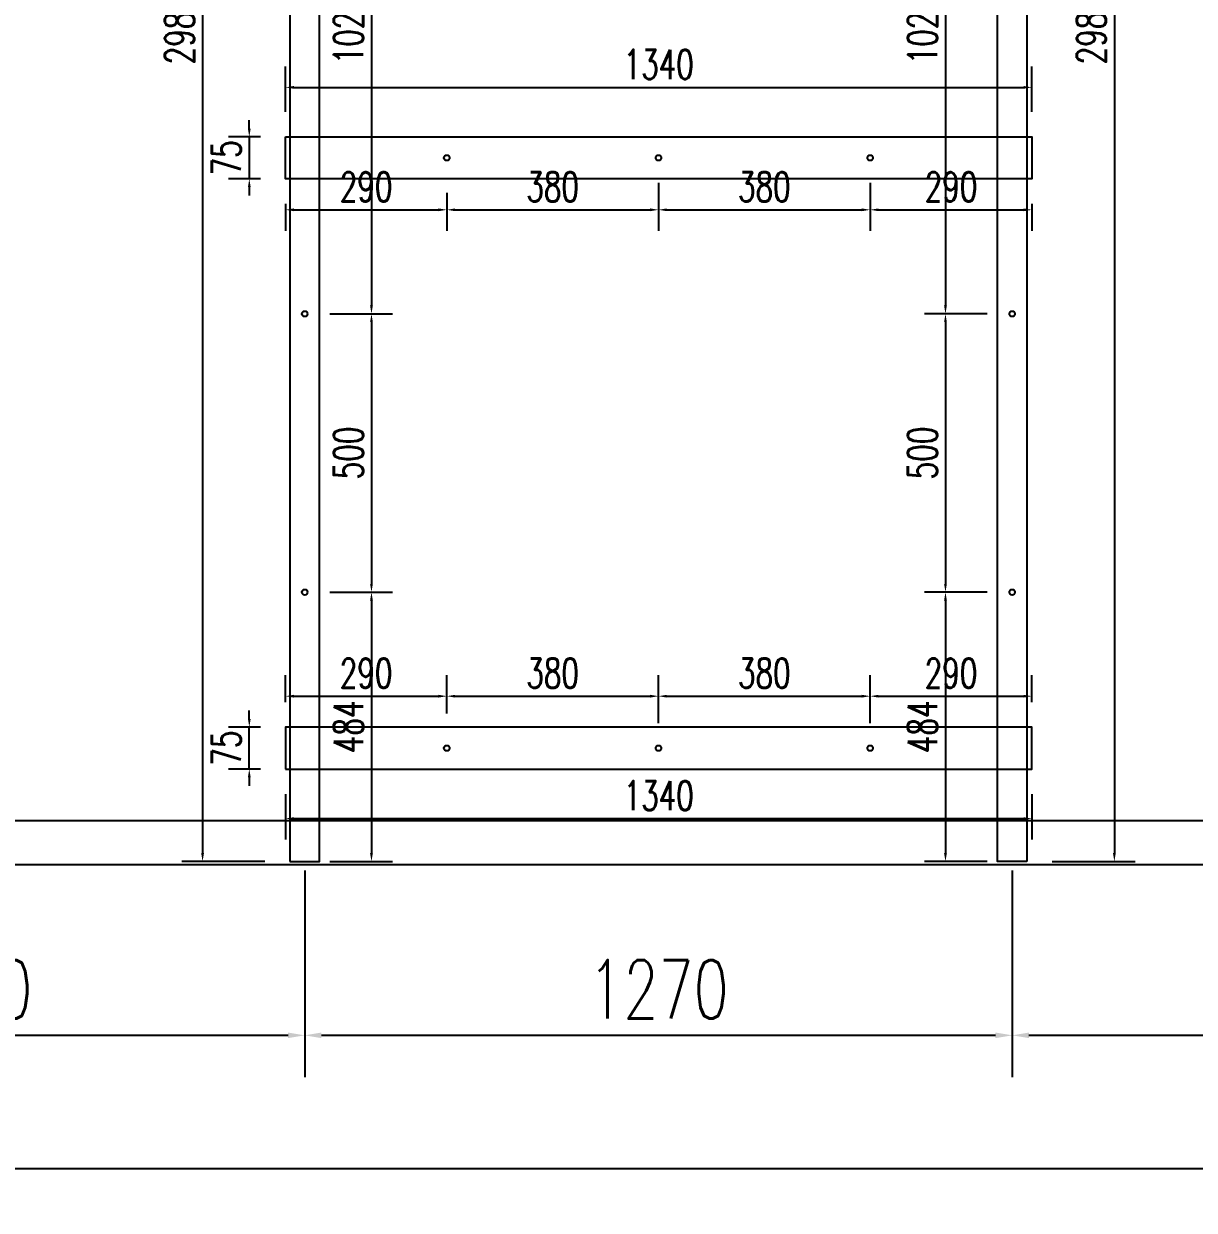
# Model space of a CAD drawing. Header units: millimetres. Extents: x 20612 to 158249, y -13511 to 156976.
# Drawn here: x 34044 to 36145, y 4858 to 6988 of the extents above; entities that cross this region are included whole.
import ezdxf

# ---------------------------------------------------------------- set-up
doc = ezdxf.new("R2010")
doc.units = ezdxf.units.MM
doc.header["$LTSCALE"] = 10
doc.layers.add('W-bridge approach引桥', color=4, linetype='Continuous')
doc.layers.add('W-STEEL_FRAME钢架', color=3, linetype='Continuous')
doc.styles.add('STANDARD_T3', font='simplex.shx', dxfattribs={"width": 0.7, "bigfont": 'hztxt.shx'})
doc.dimstyles.new('W&&15', dxfattribs={"dimtxt": 52.5, "dimasz": 15, "dimexe": 37.5, "dimexo": 45, "dimgap": 15, "dimtad": 1, "dimdec": 0, "dimzin": 0, "dimdsep": 46, "dimtxsty": 'STANDARD_T3', "dimcen": 0.09, "dimclrd": 1, "dimclre": 1, "dimclrt": 7, "dimazin": 2, "dimtfac": 1, "dimtdec": 0, "dimtix": 1, "dimtmove": 2, "dimatfit": 3, "dimfxl": 100, "dimtolj": 1, "dimtzin": 0, "dimarcsym": 0})
doc.dimstyles.new('W&&30', dxfattribs={"dimtxt": 105, "dimasz": 30, "dimexe": 75, "dimexo": 90, "dimgap": 30, "dimtad": 1, "dimdec": 0, "dimzin": 0, "dimdsep": 46, "dimtxsty": 'STANDARD_T3', "dimcen": 0.09, "dimclrd": 1, "dimclre": 1, "dimclrt": 7, "dimazin": 2, "dimtfac": 1, "dimtdec": 0, "dimtix": 1, "dimtmove": 2, "dimatfit": 3, "dimfxl": 100, "dimtolj": 1, "dimtzin": 0, "dimarcsym": 0})

# ---------------------------------------------------------------- blocks, each defined once
blk = doc.blocks.new('*D398')
at = {"color": 1, "lineweight": -2, "transparency": 16777216}
for p, q in [((33318.1, 5467.4), (33318.1, 5096.7)), ((34548.1, 5467.4), (34548.1, 5096.7)), ((33348.1, 5171.7), (34518.1, 5171.7))]:
    blk.add_line(p, q, dxfattribs=at)
at = {"color": 1, "transparency": 16777216}
for points in [[(33348.1, 5176.7), (33348.1, 5166.7), (33318.1, 5171.7)], [(34518.1, 5176.7), (34518.1, 5166.7), (34548.1, 5171.7)]]:
    blk.add_solid(points, dxfattribs=at)
at = {"layer": 'Defpoints', "color": 0, "transparency": 16777216}
for p in [(33318.1, 5557.4), (34548.1, 5557.4), (34548.1, 5171.7)]:
    blk.add_point(p, dxfattribs=at)
at = {"color": 7, "transparency": 16777216, "insert": (33933.1, 5254.2), "char_height": 105, "attachment_point": 5, "style": 'STANDARD_T3'}
blk.add_mtext('\\A1;1230', dxfattribs=at)
blk = doc.blocks.new('*D399')
at = {"color": 1, "lineweight": -2, "transparency": 16777216}
for p, q in [((34548.1, 5467.4), (34548.1, 5096.7)), ((35818.1, 5467.4), (35818.1, 5096.7)), ((34578.1, 5171.7), (35788.1, 5171.7))]:
    blk.add_line(p, q, dxfattribs=at)
at = {"color": 1, "transparency": 16777216}
for points in [[(34578.1, 5176.7), (34578.1, 5166.7), (34548.1, 5171.7)], [(35788.1, 5176.7), (35788.1, 5166.7), (35818.1, 5171.7)]]:
    blk.add_solid(points, dxfattribs=at)
at = {"layer": 'Defpoints', "color": 0, "transparency": 16777216}
for p in [(34548.1, 5557.4), (35818.1, 5557.4), (35818.1, 5171.7)]:
    blk.add_point(p, dxfattribs=at)
at = {"color": 7, "transparency": 16777216, "insert": (35183.1, 5254.2), "char_height": 105, "attachment_point": 5, "style": 'STANDARD_T3'}
blk.add_mtext('\\A1;1270', dxfattribs=at)
blk = doc.blocks.new('*D400')
at = {"color": 1, "lineweight": -2, "transparency": 16777216}
for p, q in [((35818.1, 5467.4), (35818.1, 5096.7)), ((37048.1, 5467.4), (37048.1, 5096.7)), ((35848.1, 5171.7), (37018.1, 5171.7))]:
    blk.add_line(p, q, dxfattribs=at)
at = {"color": 1, "transparency": 16777216}
for points in [[(35848.1, 5176.7), (35848.1, 5166.7), (35818.1, 5171.7)], [(37018.1, 5176.7), (37018.1, 5166.7), (37048.1, 5171.7)]]:
    blk.add_solid(points, dxfattribs=at)
at = {"layer": 'Defpoints', "color": 0, "transparency": 16777216}
for p in [(35818.1, 5557.4), (37048.1, 5557.4), (37048.1, 5171.7)]:
    blk.add_point(p, dxfattribs=at)
at = {"color": 7, "transparency": 16777216, "insert": (36433.1, 5254.2), "char_height": 105, "attachment_point": 5, "style": 'STANDARD_T3'}
blk.add_mtext('\\A1;1230', dxfattribs=at)
blk = doc.blocks.new('*D415')
at = {"color": 1, "lineweight": -2, "transparency": 16777216}
for p, q in [((31453.1, 5388.4), (31453.1, 4857.6)), ((41433.1, 5388.4), (41433.1, 4857.6)), ((31483.1, 4932.6), (41403.1, 4932.6))]:
    blk.add_line(p, q, dxfattribs=at)
at = {"color": 1, "transparency": 16777216}
for points in [[(31483.1, 4937.6), (31483.1, 4927.6), (31453.1, 4932.6)], [(41403.1, 4937.6), (41403.1, 4927.6), (41433.1, 4932.6)]]:
    blk.add_solid(points, dxfattribs=at)
at = {"layer": 'Defpoints', "color": 0, "transparency": 16777216}
for p in [(31453.1, 5478.4), (41433.1, 5478.4), (41433.1, 4932.6)]:
    blk.add_point(p, dxfattribs=at)
at = {"color": 7, "transparency": 16777216, "insert": (36443.1, 5015.1), "char_height": 105, "attachment_point": 5, "style": 'STANDARD_T3'}
blk.add_mtext('\\A1;9980', dxfattribs=at)
blk = doc.blocks.new('*D449')
at = {"layer": 'Defpoints', "color": 0, "transparency": 16777216}
for p in [(34513.6, 5649.9), (35853.6, 5649.9), (35853.6, 5560.9)]:
    blk.add_point(p, dxfattribs=at)
at = {"layer": 'W-bridge approach引桥', "color": 1, "lineweight": -2, "transparency": 16777216}
for p, q in [((34513.6, 5604.9), (34513.6, 5523.4)), ((35853.6, 5604.9), (35853.6, 5523.4)), ((34528.6, 5560.9), (35838.6, 5560.9))]:
    blk.add_line(p, q, dxfattribs=at)
at = {"layer": 'W-bridge approach引桥', "color": 1, "transparency": 16777216}
for points in [[(34528.6, 5563.4), (34528.6, 5558.4), (34513.6, 5560.9)], [(35838.6, 5563.4), (35838.6, 5558.4), (35853.6, 5560.9)]]:
    blk.add_solid(points, dxfattribs=at)
at = {"layer": 'W-bridge approach引桥', "color": 7, "transparency": 16777216, "insert": (35183.6, 5602.1), "char_height": 52.5, "attachment_point": 5, "style": 'STANDARD_T3'}
blk.add_mtext('\\A1;1340', dxfattribs=at)
blk = doc.blocks.new('*D450')
at = {"layer": 'Defpoints', "color": 0, "transparency": 16777216}
for p in [(34803.1, 5780.7), (34513.6, 5724.9), (34803.1, 5704.9)]:
    blk.add_point(p, dxfattribs=at)
at = {"layer": 'W-bridge approach引桥', "color": 1, "lineweight": -2, "transparency": 16777216}
for p, q in [((34513.6, 5769.9), (34513.6, 5818.2)), ((34803.1, 5749.9), (34803.1, 5818.2)), ((34528.6, 5780.7), (34788.1, 5780.7))]:
    blk.add_line(p, q, dxfattribs=at)
at = {"layer": 'W-bridge approach引桥', "color": 1, "transparency": 16777216}
for points in [[(34528.6, 5783.2), (34528.6, 5778.2), (34513.6, 5780.7)], [(34788.1, 5783.2), (34788.1, 5778.2), (34803.1, 5780.7)]]:
    blk.add_solid(points, dxfattribs=at)
at = {"layer": 'W-bridge approach引桥', "color": 7, "transparency": 16777216, "insert": (34658.3, 5822), "char_height": 52.5, "attachment_point": 5, "style": 'STANDARD_T3'}
blk.add_mtext('\\A1;290', dxfattribs=at)
blk = doc.blocks.new('*D451')
at = {"layer": 'Defpoints', "color": 0, "transparency": 16777216}
for p in [(35183.1, 5780.7), (34803.1, 5704.9), (35183.1, 5687.4)]:
    blk.add_point(p, dxfattribs=at)
at = {"layer": 'W-bridge approach引桥', "color": 1, "lineweight": -2, "transparency": 16777216}
for p, q in [((34803.1, 5749.9), (34803.1, 5818.2)), ((35183.1, 5732.4), (35183.1, 5818.2)), ((34818.1, 5780.7), (35168.1, 5780.7))]:
    blk.add_line(p, q, dxfattribs=at)
at = {"layer": 'W-bridge approach引桥', "color": 1, "transparency": 16777216}
for points in [[(34818.1, 5783.2), (34818.1, 5778.2), (34803.1, 5780.7)], [(35168.1, 5783.2), (35168.1, 5778.2), (35183.1, 5780.7)]]:
    blk.add_solid(points, dxfattribs=at)
at = {"layer": 'W-bridge approach引桥', "color": 7, "transparency": 16777216, "insert": (34993.1, 5822), "char_height": 52.5, "attachment_point": 5, "style": 'STANDARD_T3'}
blk.add_mtext('\\A1;380', dxfattribs=at)
blk = doc.blocks.new('*D452')
at = {"layer": 'Defpoints', "color": 0, "transparency": 16777216}
for p in [(35563.1, 5780.7), (35183.1, 5687.4), (35563.1, 5687.4)]:
    blk.add_point(p, dxfattribs=at)
at = {"layer": 'W-bridge approach引桥', "color": 1, "lineweight": -2, "transparency": 16777216}
for p, q in [((35183.1, 5732.4), (35183.1, 5818.2)), ((35563.1, 5732.4), (35563.1, 5818.2)), ((35198.1, 5780.7), (35548.1, 5780.7))]:
    blk.add_line(p, q, dxfattribs=at)
at = {"layer": 'W-bridge approach引桥', "color": 1, "transparency": 16777216}
for points in [[(35198.1, 5783.2), (35198.1, 5778.2), (35183.1, 5780.7)], [(35548.1, 5783.2), (35548.1, 5778.2), (35563.1, 5780.7)]]:
    blk.add_solid(points, dxfattribs=at)
at = {"layer": 'W-bridge approach引桥', "color": 7, "transparency": 16777216, "insert": (35373.1, 5822), "char_height": 52.5, "attachment_point": 5, "style": 'STANDARD_T3'}
blk.add_mtext('\\A1;380', dxfattribs=at)
blk = doc.blocks.new('*D453')
at = {"layer": 'Defpoints', "color": 0, "transparency": 16777216}
for p in [(35853.6, 5780.7), (35853.6, 5724.9), (35563.1, 5687.4)]:
    blk.add_point(p, dxfattribs=at)
at = {"layer": 'W-bridge approach引桥', "color": 1, "lineweight": -2, "transparency": 16777216}
for p, q in [((35563.1, 5732.4), (35563.1, 5818.2)), ((35853.6, 5769.9), (35853.6, 5818.2)), ((35578.1, 5780.7), (35838.6, 5780.7))]:
    blk.add_line(p, q, dxfattribs=at)
at = {"layer": 'W-bridge approach引桥', "color": 1, "transparency": 16777216}
for points in [[(35578.1, 5783.2), (35578.1, 5778.2), (35563.1, 5780.7)], [(35838.6, 5783.2), (35838.6, 5778.2), (35853.6, 5780.7)]]:
    blk.add_solid(points, dxfattribs=at)
at = {"layer": 'W-bridge approach引桥', "color": 7, "transparency": 16777216, "insert": (35708.3, 5822), "char_height": 52.5, "attachment_point": 5, "style": 'STANDARD_T3'}
blk.add_mtext('\\A1;290', dxfattribs=at)
blk = doc.blocks.new('*D445')
at = {"layer": 'Defpoints', "color": 0, "transparency": 16777216}
for p in [(34448.6, 5724.9), (34513.6, 5724.9), (34513.6, 5649.9)]:
    blk.add_point(p, dxfattribs=at)
at = {"layer": 'W-bridge approach引桥', "color": 1, "lineweight": -2, "transparency": 16777216}
for p, q in [((34448.6, 5739.9), (34448.6, 5754.9)), ((34468.6, 5724.9), (34411.1, 5724.9)), ((34448.6, 5649.9), (34448.6, 5724.9)), ((34468.6, 5649.9), (34411.1, 5649.9)), ((34448.6, 5634.9), (34448.6, 5619.9))]:
    blk.add_line(p, q, dxfattribs=at)
at = {"layer": 'W-bridge approach引桥', "color": 1, "transparency": 16777216}
for points in [[(34446.1, 5739.9), (34451.1, 5739.9), (34448.6, 5724.9)], [(34446.1, 5634.9), (34451.1, 5634.9), (34448.6, 5649.9)]]:
    blk.add_solid(points, dxfattribs=at)
at = {"layer": 'W-bridge approach引桥', "color": 7, "transparency": 16777216, "insert": (34407.4, 5687.4), "char_height": 52.5, "attachment_point": 5, "rotation": 90, "style": 'STANDARD_T3'}
blk.add_mtext('\\A1;75', dxfattribs=at)
blk = doc.blocks.new('*D454')
at = {"layer": 'Defpoints', "color": 0, "transparency": 16777216}
for p in [(34521.6, 8472.9), (34364.7, 5483.9), (34521.6, 5483.9)]:
    blk.add_point(p, dxfattribs=at)
at = {"layer": 'W-bridge approach引桥', "color": 1, "lineweight": -2, "transparency": 16777216}
for p, q in [((34476.6, 8472.9), (34327.2, 8472.9)), ((34364.7, 8457.9), (34364.7, 5498.9)), ((34476.6, 5483.9), (34327.2, 5483.9))]:
    blk.add_line(p, q, dxfattribs=at)
at = {"layer": 'W-bridge approach引桥', "color": 1, "transparency": 16777216}
for points in [[(34362.2, 8457.9), (34367.2, 8457.9), (34364.7, 8472.9)], [(34362.2, 5498.9), (34367.2, 5498.9), (34364.7, 5483.9)]]:
    blk.add_solid(points, dxfattribs=at)
at = {"layer": 'W-bridge approach引桥', "color": 7, "transparency": 16777216, "insert": (34323.5, 6978.4), "char_height": 52.5, "attachment_point": 5, "rotation": 90, "style": 'STANDARD_T3'}
blk.add_mtext('\\A1;2989', dxfattribs=at)
blk = doc.blocks.new('*D457')
at = {"layer": 'Defpoints', "color": 0, "transparency": 16777216}
for p in [(34548.1, 7489.4), (34548.1, 6467.4), (34667.9, 6467.4)]:
    blk.add_point(p, dxfattribs=at)
at = {"layer": 'W-bridge approach引桥', "color": 1, "lineweight": -2, "transparency": 16777216}
for p, q in [((34593.1, 7489.4), (34705.4, 7489.4)), ((34667.9, 7474.4), (34667.9, 6482.4)), ((34593.1, 6467.4), (34705.4, 6467.4))]:
    blk.add_line(p, q, dxfattribs=at)
at = {"layer": 'W-bridge approach引桥', "color": 1, "transparency": 16777216}
for points in [[(34665.4, 7474.4), (34670.4, 7474.4), (34667.9, 7489.4)], [(34665.4, 6482.4), (34670.4, 6482.4), (34667.9, 6467.4)]]:
    blk.add_solid(points, dxfattribs=at)
at = {"layer": 'W-bridge approach引桥', "color": 7, "transparency": 16777216, "insert": (34626.6, 6978.4), "char_height": 52.5, "attachment_point": 5, "rotation": 90, "style": 'STANDARD_T3'}
blk.add_mtext('\\A1;1022', dxfattribs=at)
blk = doc.blocks.new('*D458')
at = {"layer": 'Defpoints', "color": 0, "transparency": 16777216}
for p in [(34548.1, 6467.4), (34548.1, 5967.4), (34667.9, 5967.4)]:
    blk.add_point(p, dxfattribs=at)
at = {"layer": 'W-bridge approach引桥', "color": 1, "lineweight": -2, "transparency": 16777216}
for p, q in [((34593.1, 6467.4), (34705.4, 6467.4)), ((34667.9, 6452.4), (34667.9, 5982.4)), ((34593.1, 5967.4), (34705.4, 5967.4))]:
    blk.add_line(p, q, dxfattribs=at)
at = {"layer": 'W-bridge approach引桥', "color": 1, "transparency": 16777216}
for points in [[(34665.4, 6452.4), (34670.4, 6452.4), (34667.9, 6467.4)], [(34665.4, 5982.4), (34670.4, 5982.4), (34667.9, 5967.4)]]:
    blk.add_solid(points, dxfattribs=at)
at = {"layer": 'W-bridge approach引桥', "color": 7, "transparency": 16777216, "insert": (34626.6, 6217.4), "char_height": 52.5, "attachment_point": 5, "rotation": 90, "style": 'STANDARD_T3'}
blk.add_mtext('\\A1;500', dxfattribs=at)
blk = doc.blocks.new('*D459')
at = {"layer": 'Defpoints', "color": 0, "transparency": 16777216}
for p in [(34548.1, 5967.4), (34548.1, 5483.9), (34667.9, 5483.9)]:
    blk.add_point(p, dxfattribs=at)
at = {"layer": 'W-bridge approach引桥', "color": 1, "lineweight": -2, "transparency": 16777216}
for p, q in [((34593.1, 5967.4), (34705.4, 5967.4)), ((34667.9, 5952.4), (34667.9, 5498.9)), ((34593.1, 5483.9), (34705.4, 5483.9))]:
    blk.add_line(p, q, dxfattribs=at)
at = {"layer": 'W-bridge approach引桥', "color": 1, "transparency": 16777216}
for points in [[(34665.4, 5952.4), (34670.4, 5952.4), (34667.9, 5967.4)], [(34665.4, 5498.9), (34670.4, 5498.9), (34667.9, 5483.9)]]:
    blk.add_solid(points, dxfattribs=at)
at = {"layer": 'W-bridge approach引桥', "color": 7, "transparency": 16777216, "insert": (34626.6, 5725.7), "char_height": 52.5, "attachment_point": 5, "rotation": 90, "style": 'STANDARD_T3'}
blk.add_mtext('\\A1;484', dxfattribs=at)
blk = doc.blocks.new('*D461')
at = {"layer": 'Defpoints', "color": 0, "transparency": 16777216}
for p in [(35844.6, 8472.9), (35844.6, 5483.9), (36001.5, 5483.9)]:
    blk.add_point(p, dxfattribs=at)
at = {"layer": 'W-bridge approach引桥', "color": 1, "lineweight": -2, "transparency": 16777216}
for p, q in [((35889.6, 8472.9), (36039, 8472.9)), ((36001.5, 8457.9), (36001.5, 5498.9)), ((35889.6, 5483.9), (36039, 5483.9))]:
    blk.add_line(p, q, dxfattribs=at)
at = {"layer": 'W-bridge approach引桥', "color": 1, "transparency": 16777216}
for points in [[(35999, 8457.9), (36004, 8457.9), (36001.5, 8472.9)], [(35999, 5498.9), (36004, 5498.9), (36001.5, 5483.9)]]:
    blk.add_solid(points, dxfattribs=at)
at = {"layer": 'W-bridge approach引桥', "color": 7, "transparency": 16777216, "insert": (35960.2, 6978.4), "char_height": 52.5, "attachment_point": 5, "rotation": 90, "style": 'STANDARD_T3'}
blk.add_mtext('\\A1;2989', dxfattribs=at)
blk = doc.blocks.new('*D464')
at = {"layer": 'Defpoints', "color": 0, "transparency": 16777216}
for p in [(35818.1, 7489.4), (35698.3, 6467.4), (35818.1, 6467.4)]:
    blk.add_point(p, dxfattribs=at)
at = {"layer": 'W-bridge approach引桥', "color": 1, "lineweight": -2, "transparency": 16777216}
for p, q in [((35773.1, 7489.4), (35660.8, 7489.4)), ((35698.3, 7474.4), (35698.3, 6482.4)), ((35773.1, 6467.4), (35660.8, 6467.4))]:
    blk.add_line(p, q, dxfattribs=at)
at = {"layer": 'W-bridge approach引桥', "color": 1, "transparency": 16777216}
for points in [[(35695.8, 7474.4), (35700.8, 7474.4), (35698.3, 7489.4)], [(35695.8, 6482.4), (35700.8, 6482.4), (35698.3, 6467.4)]]:
    blk.add_solid(points, dxfattribs=at)
at = {"layer": 'W-bridge approach引桥', "color": 7, "transparency": 16777216, "insert": (35657.1, 6978.4), "char_height": 52.5, "attachment_point": 5, "rotation": 90, "style": 'STANDARD_T3'}
blk.add_mtext('\\A1;1022', dxfattribs=at)
blk = doc.blocks.new('*D465')
at = {"layer": 'Defpoints', "color": 0, "transparency": 16777216}
for p in [(35818.1, 6467.4), (35698.3, 5967.4), (35818.1, 5967.4)]:
    blk.add_point(p, dxfattribs=at)
at = {"layer": 'W-bridge approach引桥', "color": 1, "lineweight": -2, "transparency": 16777216}
for p, q in [((35773.1, 6467.4), (35660.8, 6467.4)), ((35698.3, 6452.4), (35698.3, 5982.4)), ((35773.1, 5967.4), (35660.8, 5967.4))]:
    blk.add_line(p, q, dxfattribs=at)
at = {"layer": 'W-bridge approach引桥', "color": 1, "transparency": 16777216}
for points in [[(35695.8, 6452.4), (35700.8, 6452.4), (35698.3, 6467.4)], [(35695.8, 5982.4), (35700.8, 5982.4), (35698.3, 5967.4)]]:
    blk.add_solid(points, dxfattribs=at)
at = {"layer": 'W-bridge approach引桥', "color": 7, "transparency": 16777216, "insert": (35657.1, 6217.4), "char_height": 52.5, "attachment_point": 5, "rotation": 90, "style": 'STANDARD_T3'}
blk.add_mtext('\\A1;500', dxfattribs=at)
blk = doc.blocks.new('*D466')
at = {"layer": 'Defpoints', "color": 0, "transparency": 16777216}
for p in [(35818.1, 5967.4), (35698.3, 5483.9), (35818.1, 5483.9)]:
    blk.add_point(p, dxfattribs=at)
at = {"layer": 'W-bridge approach引桥', "color": 1, "lineweight": -2, "transparency": 16777216}
for p, q in [((35773.1, 5967.4), (35660.8, 5967.4)), ((35698.3, 5952.4), (35698.3, 5498.9)), ((35773.1, 5483.9), (35660.8, 5483.9))]:
    blk.add_line(p, q, dxfattribs=at)
at = {"layer": 'W-bridge approach引桥', "color": 1, "transparency": 16777216}
for points in [[(35695.8, 5952.4), (35700.8, 5952.4), (35698.3, 5967.4)], [(35695.8, 5498.9), (35700.8, 5498.9), (35698.3, 5483.9)]]:
    blk.add_solid(points, dxfattribs=at)
at = {"layer": 'W-bridge approach引桥', "color": 7, "transparency": 16777216, "insert": (35657.1, 5725.7), "char_height": 52.5, "attachment_point": 5, "rotation": 90, "style": 'STANDARD_T3'}
blk.add_mtext('\\A1;484', dxfattribs=at)
blk = doc.blocks.new('*D468')
at = {"layer": 'Defpoints', "color": 0, "transparency": 16777216}
for p in [(35853.6, 6874), (34513.6, 6784.9), (35853.6, 6784.9)]:
    blk.add_point(p, dxfattribs=at)
at = {"layer": 'W-bridge approach引桥', "color": 1, "lineweight": -2, "transparency": 16777216}
for p, q in [((34513.6, 6829.9), (34513.6, 6911.5)), ((35853.6, 6829.9), (35853.6, 6911.5)), ((34528.6, 6874), (35838.6, 6874))]:
    blk.add_line(p, q, dxfattribs=at)
at = {"layer": 'W-bridge approach引桥', "color": 1, "transparency": 16777216}
for points in [[(34528.6, 6876.5), (34528.6, 6871.5), (34513.6, 6874)], [(35838.6, 6876.5), (35838.6, 6871.5), (35853.6, 6874)]]:
    blk.add_solid(points, dxfattribs=at)
at = {"layer": 'W-bridge approach引桥', "color": 7, "transparency": 16777216, "insert": (35183.6, 6915.2), "char_height": 52.5, "attachment_point": 5, "style": 'STANDARD_T3'}
blk.add_mtext('\\A1;1340', dxfattribs=at)
blk = doc.blocks.new('*D469')
at = {"layer": 'Defpoints', "color": 0, "transparency": 16777216}
for p in [(34803.1, 6729.9), (34513.6, 6709.9), (34803.1, 6654.1)]:
    blk.add_point(p, dxfattribs=at)
at = {"layer": 'W-bridge approach引桥', "color": 1, "lineweight": -2, "transparency": 16777216}
for p, q in [((34803.1, 6684.9), (34803.1, 6616.6)), ((34513.6, 6664.9), (34513.6, 6616.6)), ((34528.6, 6654.1), (34788.1, 6654.1))]:
    blk.add_line(p, q, dxfattribs=at)
at = {"layer": 'W-bridge approach引桥', "color": 1, "transparency": 16777216}
for points in [[(34528.6, 6656.6), (34528.6, 6651.6), (34513.6, 6654.1)], [(34788.1, 6656.6), (34788.1, 6651.6), (34803.1, 6654.1)]]:
    blk.add_solid(points, dxfattribs=at)
at = {"layer": 'W-bridge approach引桥', "color": 7, "transparency": 16777216, "insert": (34658.3, 6695.4), "char_height": 52.5, "attachment_point": 5, "style": 'STANDARD_T3'}
blk.add_mtext('\\A1;290', dxfattribs=at)
blk = doc.blocks.new('*D470')
at = {"layer": 'Defpoints', "color": 0, "transparency": 16777216}
for p in [(35183.1, 6747.4), (34803.1, 6729.9), (35183.1, 6654.1)]:
    blk.add_point(p, dxfattribs=at)
at = {"layer": 'W-bridge approach引桥', "color": 1, "lineweight": -2, "transparency": 16777216}
for p, q in [((35183.1, 6702.4), (35183.1, 6616.6)), ((34803.1, 6684.9), (34803.1, 6616.6)), ((34818.1, 6654.1), (35168.1, 6654.1))]:
    blk.add_line(p, q, dxfattribs=at)
at = {"layer": 'W-bridge approach引桥', "color": 1, "transparency": 16777216}
for points in [[(34818.1, 6656.6), (34818.1, 6651.6), (34803.1, 6654.1)], [(35168.1, 6656.6), (35168.1, 6651.6), (35183.1, 6654.1)]]:
    blk.add_solid(points, dxfattribs=at)
at = {"layer": 'W-bridge approach引桥', "color": 7, "transparency": 16777216, "insert": (34993.1, 6695.4), "char_height": 52.5, "attachment_point": 5, "style": 'STANDARD_T3'}
blk.add_mtext('\\A1;380', dxfattribs=at)
blk = doc.blocks.new('*D471')
at = {"layer": 'Defpoints', "color": 0, "transparency": 16777216}
for p in [(35183.1, 6747.4), (35563.1, 6747.4), (35563.1, 6654.1)]:
    blk.add_point(p, dxfattribs=at)
at = {"layer": 'W-bridge approach引桥', "color": 1, "lineweight": -2, "transparency": 16777216}
for p, q in [((35183.1, 6702.4), (35183.1, 6616.6)), ((35563.1, 6702.4), (35563.1, 6616.6)), ((35198.1, 6654.1), (35548.1, 6654.1))]:
    blk.add_line(p, q, dxfattribs=at)
at = {"layer": 'W-bridge approach引桥', "color": 1, "transparency": 16777216}
for points in [[(35198.1, 6656.6), (35198.1, 6651.6), (35183.1, 6654.1)], [(35548.1, 6656.6), (35548.1, 6651.6), (35563.1, 6654.1)]]:
    blk.add_solid(points, dxfattribs=at)
at = {"layer": 'W-bridge approach引桥', "color": 7, "transparency": 16777216, "insert": (35373.1, 6695.4), "char_height": 52.5, "attachment_point": 5, "style": 'STANDARD_T3'}
blk.add_mtext('\\A1;380', dxfattribs=at)
blk = doc.blocks.new('*D472')
at = {"layer": 'Defpoints', "color": 0, "transparency": 16777216}
for p in [(35563.1, 6747.4), (35853.6, 6709.9), (35853.6, 6654.1)]:
    blk.add_point(p, dxfattribs=at)
at = {"layer": 'W-bridge approach引桥', "color": 1, "lineweight": -2, "transparency": 16777216}
for p, q in [((35563.1, 6702.4), (35563.1, 6616.6)), ((35578.1, 6654.1), (35838.6, 6654.1)), ((35853.6, 6664.9), (35853.6, 6616.6))]:
    blk.add_line(p, q, dxfattribs=at)
at = {"layer": 'W-bridge approach引桥', "color": 1, "transparency": 16777216}
for points in [[(35578.1, 6656.6), (35578.1, 6651.6), (35563.1, 6654.1)], [(35838.6, 6656.6), (35838.6, 6651.6), (35853.6, 6654.1)]]:
    blk.add_solid(points, dxfattribs=at)
at = {"layer": 'W-bridge approach引桥', "color": 7, "transparency": 16777216, "insert": (35708.3, 6695.4), "char_height": 52.5, "attachment_point": 5, "style": 'STANDARD_T3'}
blk.add_mtext('\\A1;290', dxfattribs=at)
blk = doc.blocks.new('*D446')
at = {"layer": 'Defpoints', "color": 0, "transparency": 16777216}
for p in [(34513.6, 6784.9), (34448.6, 6709.9), (34513.6, 6709.9)]:
    blk.add_point(p, dxfattribs=at)
at = {"layer": 'W-bridge approach引桥', "color": 1, "lineweight": -2, "transparency": 16777216}
for p, q in [((34448.6, 6799.9), (34448.6, 6814.9)), ((34468.6, 6784.9), (34411.1, 6784.9)), ((34448.6, 6784.9), (34448.6, 6709.9)), ((34468.6, 6709.9), (34411.1, 6709.9)), ((34448.6, 6694.9), (34448.6, 6679.9))]:
    blk.add_line(p, q, dxfattribs=at)
at = {"layer": 'W-bridge approach引桥', "color": 1, "transparency": 16777216}
for points in [[(34446.1, 6799.9), (34451.1, 6799.9), (34448.6, 6784.9)], [(34446.1, 6694.9), (34451.1, 6694.9), (34448.6, 6709.9)]]:
    blk.add_solid(points, dxfattribs=at)
at = {"layer": 'W-bridge approach引桥', "color": 7, "transparency": 16777216, "insert": (34407.4, 6747.4), "char_height": 52.5, "attachment_point": 5, "rotation": 90, "style": 'STANDARD_T3'}
blk.add_mtext('\\A1;75', dxfattribs=at)

msp = doc.modelspace()

# ---------------------------------------------------------------- linework, layer by layer
at = {"layer": 'W-bridge approach引桥'}
for centre in [(34803.1, 6747.4), (35183.1, 6747.4), (35563.1, 6747.4), (34548.1, 6467.4), (35818.1, 6467.4), (34548.1, 5967.4), (35818.1, 5967.4), (34803.1, 5687.4), (35183.1, 5687.4), (35563.1, 5687.4)]:
    msp.add_circle(centre, 5, dxfattribs=at)
at = {"layer": 'W-STEEL_FRAME钢架'}
for points in [[(31453.1, 5478.4), (41433.1, 5478.4), (41433.1, 8478.4), (31453.1, 8478.4)], [(34521.6, 5483.9), (34574.6, 5483.9), (34574.6, 8472.9), (34521.6, 8472.9)], [(35844.6, 5483.9), (35791.6, 5483.9), (35791.6, 8472.9), (35844.6, 8472.9)], [(31532.1, 5557.4), (41354.1, 5557.4), (41354.1, 8399.4), (31532.1, 8399.4)]]:
    msp.add_lwpolyline(points, close=True, dxfattribs=at)
at = {"layer": 'W-STEEL_FRAME钢架', "color": 2}
for points in [[(34513.6, 6784.9), (35853.6, 6784.9), (35853.6, 6709.9), (34513.6, 6709.9)], [(34513.6, 5649.9), (35853.6, 5649.9), (35853.6, 5724.9), (34513.6, 5724.9)]]:
    msp.add_lwpolyline(points, close=True, dxfattribs=at)

# ---------------------------------------------------------------- dimensions: what is measured, and where the dimension line sits
for base, p1, p2, picture, middle in [((34548.1, 5171.7), (33318.1, 5557.4), (34548.1, 5557.4), '*D398', (33933.1, 5254.2)), ((35818.1, 5171.7), (34548.1, 5557.4), (35818.1, 5557.4), '*D399', (35183.1, 5254.2)), ((37048.1, 5171.7), (35818.1, 5557.4), (37048.1, 5557.4), '*D400', (36433.1, 5254.2)), ((41433.1, 4932.6), (31453.1, 5478.4), (41433.1, 5478.4), '*D415', (36443.1, 5015.1))]:
    dim = msp.add_linear_dim(base=base, p1=p1, p2=p2, dimstyle='W&&30')
    dim.commit()
    dim.dimension.update_dxf_attribs({"geometry": picture, "text_midpoint": middle})
at = {"layer": 'W-bridge approach引桥'}
for base, p1, p2, angle, picture, middle in [((34364.7, 5483.9), (34521.6, 8472.9), (34521.6, 5483.9), 270, '*D454', (34323.5, 6978.4)), ((36001.5, 5483.9), (35844.6, 8472.9), (35844.6, 5483.9), 270, '*D461', (35960.2, 6978.4)), ((34667.9, 6467.4), (34548.1, 7489.4), (34548.1, 6467.4), 270, '*D457', (34626.6, 6978.4)), ((35698.3, 6467.4), (35818.1, 7489.4), (35818.1, 6467.4), 270, '*D464', (35657.1, 6978.4)), ((34448.6, 6709.9), (34513.6, 6784.9), (34513.6, 6709.9), 270, '*D446', (34407.4, 6747.4)), ((34667.9, 5967.4), (34548.1, 6467.4), (34548.1, 5967.4), 270, '*D458', (34626.6, 6217.4)), ((35698.3, 5967.4), (35818.1, 6467.4), (35818.1, 5967.4), 270, '*D465', (35657.1, 6217.4)), ((34667.867183, 5483.9341493), (34548.0990525, 5967.4341493), (34548.0990525, 5483.9341493), 270, '*D459', (34626.617183, 5725.6841493)), ((35698.330922, 5483.9341493), (35818.0990525, 5967.4341493), (35818.0990525, 5483.9341493), 270, '*D466', (35657.080922, 5725.6841493)), ((34448.6, 5724.9), (34513.6, 5649.9), (34513.6, 5724.9), 90, '*D445', (34407.4, 5687.4))]:
    dim = msp.add_linear_dim(base=base, p1=p1, p2=p2, angle=angle, dimstyle='W&&15', dxfattribs=at)
    dim.commit()
    dim.dimension.update_dxf_attribs({"geometry": picture, "text_midpoint": middle})
for base, p1, p2, picture, middle in [((35853.6, 6874), (34513.6, 6784.9), (35853.6, 6784.9), '*D468', (35183.6, 6915.2)), ((35183.1, 6654.1), (34803.1, 6729.9), (35183.1, 6747.4), '*D470', (34993.1, 6695.4)), ((35563.1, 6654.1), (35183.1, 6747.4), (35563.1, 6747.4), '*D471', (35373.1, 6695.4)), ((34803.0990525, 6654.1382933), (34513.5990525, 6709.9341493), (34803.0990525, 6729.9341493), '*D469', (34658.3490525, 6695.3882933)), ((34803.0990525, 5780.7300053), (34513.5990525, 5724.9341493), (34803.0990525, 5704.9341493), '*D450', (34658.3490525, 5821.9800053)), ((35183.1, 5780.7), (34803.1, 5704.9), (35183.1, 5687.4), '*D451', (34993.1, 5822)), ((35563.1, 5780.7), (35183.1, 5687.4), (35563.1, 5687.4), '*D452', (35373.1, 5822)), ((35853.6, 5560.9), (34513.6, 5649.9), (35853.6, 5649.9), '*D449', (35183.6, 5602.1))]:
    dim = msp.add_linear_dim(base=base, p1=p1, p2=p2, dimstyle='W&&15', dxfattribs=at)
    dim.commit()
    dim.dimension.update_dxf_attribs({"geometry": picture, "text_midpoint": middle})
for base, p1, p2, picture, middle in [((35853.6, 6654.1), (35563.1, 6747.4), (35853.6, 6709.9), '*D472', (35708.3, 6695.4)), ((35853.6, 5780.7), (35563.1, 5687.4), (35853.6, 5724.9), '*D453', (35708.3, 5822))]:
    dim = msp.add_linear_dim(base=base, p1=p1, p2=p2, text='290', dimstyle='W&&15', dxfattribs=at)
    dim.commit()
    dim.dimension.update_dxf_attribs({"geometry": picture, "text_midpoint": middle})

doc.saveas('drawing.dxf')
